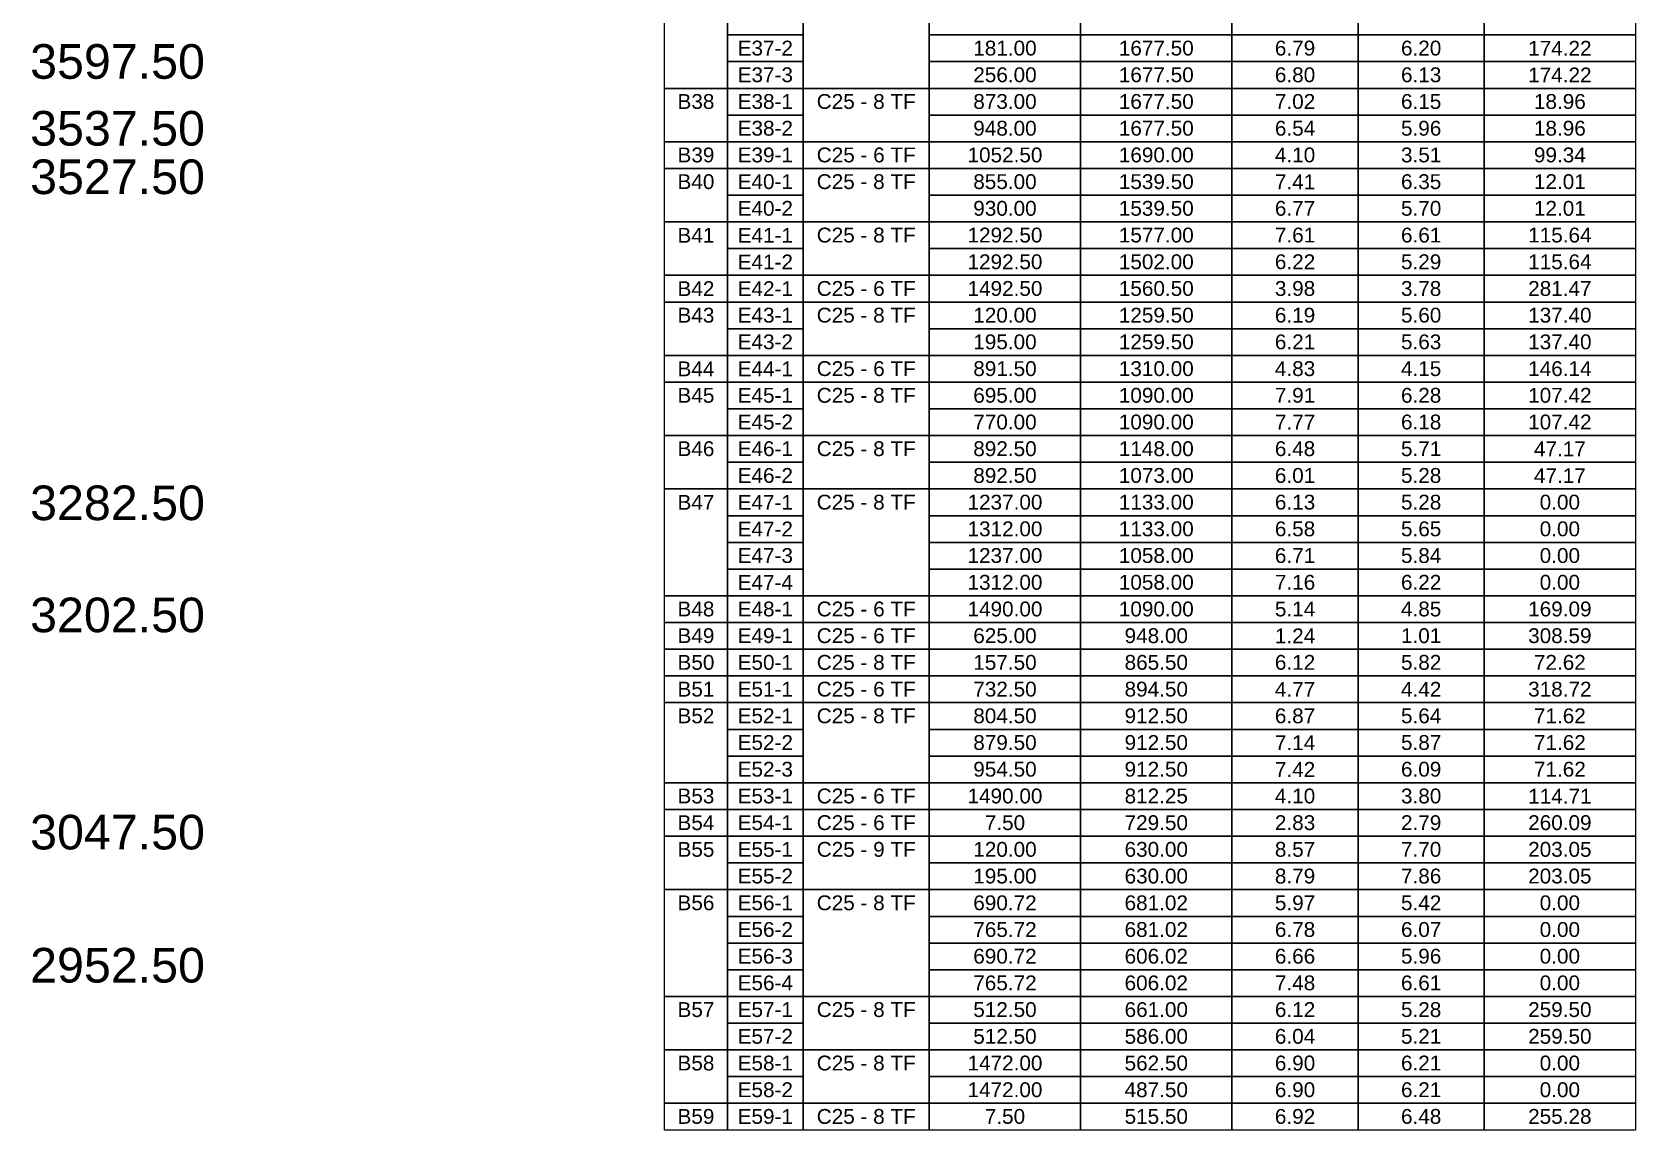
# Model space of a CAD drawing. Header units: millimetres. Extents: x -34 to 951, y -76 to 463.
# Drawn here: x 9.56 to 32.39, y 2.78 to 18.45 of the extents above; entities that cross this region are included whole.
import ezdxf

# ---------------------------------------------------------------- set-up
doc = ezdxf.new("R2010")
doc.units = ezdxf.units.MM
doc.header["$MEASUREMENT"] = 0
doc.linetypes.add('NULL', pattern=[0])
for name, color, linetype, lineweight in [('LC-Tabelas', 1, 'Continuous', 20), ('LC-Textos', 7, 'Continuous', 20), ('LC-Textos das tabelas', 5, 'Continuous', 5)]:
    doc.layers.add(name, color=color, linetype=linetype, lineweight=lineweight)
doc.styles.add('Arial', font='arial.ttf')

msp = doc.modelspace()

# ---------------------------------------------------------------- linework, layer by layer
at = {"layer": 'LC-Tabelas'}
for points in [[(18.5893, 17.6476), (18.5893, 18.7913), (19.4894, 18.7913), (19.4894, 17.6476), (18.5893, 17.6476)], [(19.4894, 18.4101), (19.4894, 18.7913), (20.5696, 18.7913), (20.5696, 18.4101), (19.4894, 18.4101)], [(20.5696, 17.6476), (20.5696, 18.7913), (22.3699, 18.7913), (22.3699, 17.6476), (20.5696, 17.6476)], [(22.3699, 18.4101), (22.3699, 18.7913), (24.5302, 18.7913), (24.5302, 18.4101), (22.3699, 18.4101)], [(24.5302, 18.4101), (24.5302, 18.7913), (26.6906, 18.7913), (26.6906, 18.4101), (24.5302, 18.4101)], [(26.6906, 18.4101), (26.6906, 18.7913), (28.4909, 18.7913), (28.4909, 18.4101), (26.6906, 18.4101)], [(28.4909, 18.4101), (28.4909, 18.7913), (30.2912, 18.7913), (30.2912, 18.4101), (28.4909, 18.4101)], [(30.2912, 18.4101), (30.2912, 18.7913), (32.4516, 18.7913), (32.4516, 18.4101), (30.2912, 18.4101)], [(19.4894, 18.0288), (19.4894, 18.4101), (20.5696, 18.4101), (20.5696, 18.0288), (19.4894, 18.0288)], [(22.3699, 18.0288), (22.3699, 18.4101), (24.5302, 18.4101), (24.5302, 18.0288), (22.3699, 18.0288)], [(24.5302, 18.0288), (24.5302, 18.4101), (26.6906, 18.4101), (26.6906, 18.0288), (24.5302, 18.0288)], [(26.6906, 18.0288), (26.6906, 18.4101), (28.4909, 18.4101), (28.4909, 18.0288), (26.6906, 18.0288)], [(28.4909, 18.0288), (28.4909, 18.4101), (30.2912, 18.4101), (30.2912, 18.0288), (28.4909, 18.0288)], [(30.2912, 18.0288), (30.2912, 18.4101), (32.4516, 18.4101), (32.4516, 18.0288), (30.2912, 18.0288)], [(19.4894, 17.6476), (19.4894, 18.0288), (20.5696, 18.0288), (20.5696, 17.6476), (19.4894, 17.6476)], [(22.3699, 17.6476), (22.3699, 18.0288), (24.5302, 18.0288), (24.5302, 17.6476), (22.3699, 17.6476)], [(24.5302, 17.6476), (24.5302, 18.0288), (26.6906, 18.0288), (26.6906, 17.6476), (24.5302, 17.6476)], [(26.6906, 17.6476), (26.6906, 18.0288), (28.4909, 18.0288), (28.4909, 17.6476), (26.6906, 17.6476)], [(28.4909, 17.6476), (28.4909, 18.0288), (30.2912, 18.0288), (30.2912, 17.6476), (28.4909, 17.6476)], [(30.2912, 17.6476), (30.2912, 18.0288), (32.4516, 18.0288), (32.4516, 17.6476), (30.2912, 17.6476)], [(18.5893, 16.8851), (18.5893, 17.6476), (19.4894, 17.6476), (19.4894, 16.8851), (18.5893, 16.8851)], [(19.4894, 17.2664), (19.4894, 17.6476), (20.5696, 17.6476), (20.5696, 17.2664), (19.4894, 17.2664)], [(20.5696, 16.8851), (20.5696, 17.6476), (22.3699, 17.6476), (22.3699, 16.8851), (20.5696, 16.8851)], [(22.3699, 17.2664), (22.3699, 17.6476), (24.5302, 17.6476), (24.5302, 17.2664), (22.3699, 17.2664)], [(24.5302, 17.2664), (24.5302, 17.6476), (26.6906, 17.6476), (26.6906, 17.2664), (24.5302, 17.2664)], [(26.6906, 17.2664), (26.6906, 17.6476), (28.4909, 17.6476), (28.4909, 17.2664), (26.6906, 17.2664)], [(28.4909, 17.2664), (28.4909, 17.6476), (30.2912, 17.6476), (30.2912, 17.2664), (28.4909, 17.2664)], [(30.2912, 17.2664), (30.2912, 17.6476), (32.4516, 17.6476), (32.4516, 17.2664), (30.2912, 17.2664)], [(19.4894, 16.8851), (19.4894, 17.2664), (20.5696, 17.2664), (20.5696, 16.8851), (19.4894, 16.8851)], [(22.3699, 16.8851), (22.3699, 17.2664), (24.5302, 17.2664), (24.5302, 16.8851), (22.3699, 16.8851)], [(24.5302, 16.8851), (24.5302, 17.2664), (26.6906, 17.2664), (26.6906, 16.8851), (24.5302, 16.8851)], [(26.6906, 16.8851), (26.6906, 17.2664), (28.4909, 17.2664), (28.4909, 16.8851), (26.6906, 16.8851)], [(28.4909, 16.8851), (28.4909, 17.2664), (30.2912, 17.2664), (30.2912, 16.8851), (28.4909, 16.8851)], [(30.2912, 16.8851), (30.2912, 17.2664), (32.4516, 17.2664), (32.4516, 16.8851), (30.2912, 16.8851)], [(18.5893, 16.5039), (18.5893, 16.8851), (19.4894, 16.8851), (19.4894, 16.5039), (18.5893, 16.5039)], [(19.4894, 16.5039), (19.4894, 16.8851), (20.5696, 16.8851), (20.5696, 16.5039), (19.4894, 16.5039)], [(20.5696, 16.5039), (20.5696, 16.8851), (22.3699, 16.8851), (22.3699, 16.5039), (20.5696, 16.5039)], [(22.3699, 16.5039), (22.3699, 16.8851), (24.5302, 16.8851), (24.5302, 16.5039), (22.3699, 16.5039)], [(24.5302, 16.5039), (24.5302, 16.8851), (26.6906, 16.8851), (26.6906, 16.5039), (24.5302, 16.5039)], [(26.6906, 16.5039), (26.6906, 16.8851), (28.4909, 16.8851), (28.4909, 16.5039), (26.6906, 16.5039)], [(28.4909, 16.5039), (28.4909, 16.8851), (30.2912, 16.8851), (30.2912, 16.5039), (28.4909, 16.5039)], [(30.2912, 16.5039), (30.2912, 16.8851), (32.4516, 16.8851), (32.4516, 16.5039), (30.2912, 16.5039)], [(18.5893, 15.7414), (18.5893, 16.5039), (19.4894, 16.5039), (19.4894, 15.7414), (18.5893, 15.7414)], [(19.4894, 16.1226), (19.4894, 16.5039), (20.5696, 16.5039), (20.5696, 16.1226), (19.4894, 16.1226)], [(20.5696, 15.7414), (20.5696, 16.5039), (22.3699, 16.5039), (22.3699, 15.7414), (20.5696, 15.7414)], [(22.3699, 16.1226), (22.3699, 16.5039), (24.5302, 16.5039), (24.5302, 16.1226), (22.3699, 16.1226)], [(24.5302, 16.1226), (24.5302, 16.5039), (26.6906, 16.5039), (26.6906, 16.1226), (24.5302, 16.1226)], [(26.6906, 16.1226), (26.6906, 16.5039), (28.4909, 16.5039), (28.4909, 16.1226), (26.6906, 16.1226)], [(28.4909, 16.1226), (28.4909, 16.5039), (30.2912, 16.5039), (30.2912, 16.1226), (28.4909, 16.1226)], [(30.2912, 16.1226), (30.2912, 16.5039), (32.4516, 16.5039), (32.4516, 16.1226), (30.2912, 16.1226)], [(19.4894, 15.7414), (19.4894, 16.1226), (20.5696, 16.1226), (20.5696, 15.7414), (19.4894, 15.7414)], [(22.3699, 15.7414), (22.3699, 16.1226), (24.5302, 16.1226), (24.5302, 15.7414), (22.3699, 15.7414)], [(24.5302, 15.7414), (24.5302, 16.1226), (26.6906, 16.1226), (26.6906, 15.7414), (24.5302, 15.7414)], [(26.6906, 15.7414), (26.6906, 16.1226), (28.4909, 16.1226), (28.4909, 15.7414), (26.6906, 15.7414)], [(28.4909, 15.7414), (28.4909, 16.1226), (30.2912, 16.1226), (30.2912, 15.7414), (28.4909, 15.7414)], [(30.2912, 15.7414), (30.2912, 16.1226), (32.4516, 16.1226), (32.4516, 15.7414), (30.2912, 15.7414)], [(18.5893, 14.9789), (18.5893, 15.7414), (19.4894, 15.7414), (19.4894, 14.9789), (18.5893, 14.9789)], [(19.4894, 15.3602), (19.4894, 15.7414), (20.5696, 15.7414), (20.5696, 15.3602), (19.4894, 15.3602)], [(20.5696, 14.9789), (20.5696, 15.7414), (22.3699, 15.7414), (22.3699, 14.9789), (20.5696, 14.9789)], [(22.3699, 15.3602), (22.3699, 15.7414), (24.5302, 15.7414), (24.5302, 15.3602), (22.3699, 15.3602)], [(24.5302, 15.3602), (24.5302, 15.7414), (26.6906, 15.7414), (26.6906, 15.3602), (24.5302, 15.3602)], [(26.6906, 15.3602), (26.6906, 15.7414), (28.4909, 15.7414), (28.4909, 15.3602), (26.6906, 15.3602)], [(28.4909, 15.3602), (28.4909, 15.7414), (30.2912, 15.7414), (30.2912, 15.3602), (28.4909, 15.3602)], [(30.2912, 15.3602), (30.2912, 15.7414), (32.4516, 15.7414), (32.4516, 15.3602), (30.2912, 15.3602)], [(19.4894, 14.9789), (19.4894, 15.3602), (20.5696, 15.3602), (20.5696, 14.9789), (19.4894, 14.9789)], [(22.3699, 14.9789), (22.3699, 15.3602), (24.5302, 15.3602), (24.5302, 14.9789), (22.3699, 14.9789)], [(24.5302, 14.9789), (24.5302, 15.3602), (26.6906, 15.3602), (26.6906, 14.9789), (24.5302, 14.9789)], [(26.6906, 14.9789), (26.6906, 15.3602), (28.4909, 15.3602), (28.4909, 14.9789), (26.6906, 14.9789)], [(28.4909, 14.9789), (28.4909, 15.3602), (30.2912, 15.3602), (30.2912, 14.9789), (28.4909, 14.9789)], [(30.2912, 14.9789), (30.2912, 15.3602), (32.4516, 15.3602), (32.4516, 14.9789), (30.2912, 14.9789)], [(18.5893, 14.5977), (18.5893, 14.9789), (19.4894, 14.9789), (19.4894, 14.5977), (18.5893, 14.5977)], [(19.4894, 14.5977), (19.4894, 14.9789), (20.5696, 14.9789), (20.5696, 14.5977), (19.4894, 14.5977)], [(20.5696, 14.5977), (20.5696, 14.9789), (22.3699, 14.9789), (22.3699, 14.5977), (20.5696, 14.5977)], [(22.3699, 14.5977), (22.3699, 14.9789), (24.5302, 14.9789), (24.5302, 14.5977), (22.3699, 14.5977)], [(24.5302, 14.5977), (24.5302, 14.9789), (26.6906, 14.9789), (26.6906, 14.5977), (24.5302, 14.5977)], [(26.6906, 14.5977), (26.6906, 14.9789), (28.4909, 14.9789), (28.4909, 14.5977), (26.6906, 14.5977)], [(28.4909, 14.5977), (28.4909, 14.9789), (30.2912, 14.9789), (30.2912, 14.5977), (28.4909, 14.5977)], [(30.2912, 14.5977), (30.2912, 14.9789), (32.4516, 14.9789), (32.4516, 14.5977), (30.2912, 14.5977)], [(18.5893, 13.8352), (18.5893, 14.5977), (19.4894, 14.5977), (19.4894, 13.8352), (18.5893, 13.8352)], [(19.4894, 14.2164), (19.4894, 14.5977), (20.5696, 14.5977), (20.5696, 14.2164), (19.4894, 14.2164)], [(20.5696, 13.8352), (20.5696, 14.5977), (22.3699, 14.5977), (22.3699, 13.8352), (20.5696, 13.8352)], [(22.3699, 14.2164), (22.3699, 14.5977), (24.5302, 14.5977), (24.5302, 14.2164), (22.3699, 14.2164)], [(24.5302, 14.2164), (24.5302, 14.5977), (26.6906, 14.5977), (26.6906, 14.2164), (24.5302, 14.2164)], [(26.6906, 14.2164), (26.6906, 14.5977), (28.4909, 14.5977), (28.4909, 14.2164), (26.6906, 14.2164)], [(28.4909, 14.2164), (28.4909, 14.5977), (30.2912, 14.5977), (30.2912, 14.2164), (28.4909, 14.2164)], [(30.2912, 14.2164), (30.2912, 14.5977), (32.4516, 14.5977), (32.4516, 14.2164), (30.2912, 14.2164)], [(19.4894, 13.8352), (19.4894, 14.2164), (20.5696, 14.2164), (20.5696, 13.8352), (19.4894, 13.8352)], [(22.3699, 13.8352), (22.3699, 14.2164), (24.5302, 14.2164), (24.5302, 13.8352), (22.3699, 13.8352)], [(24.5302, 13.8352), (24.5302, 14.2164), (26.6906, 14.2164), (26.6906, 13.8352), (24.5302, 13.8352)], [(26.6906, 13.8352), (26.6906, 14.2164), (28.4909, 14.2164), (28.4909, 13.8352), (26.6906, 13.8352)], [(28.4909, 13.8352), (28.4909, 14.2164), (30.2912, 14.2164), (30.2912, 13.8352), (28.4909, 13.8352)], [(30.2912, 13.8352), (30.2912, 14.2164), (32.4516, 14.2164), (32.4516, 13.8352), (30.2912, 13.8352)], [(18.5893, 13.454), (18.5893, 13.8352), (19.4894, 13.8352), (19.4894, 13.454), (18.5893, 13.454)], [(19.4894, 13.454), (19.4894, 13.8352), (20.5696, 13.8352), (20.5696, 13.454), (19.4894, 13.454)], [(20.5696, 13.454), (20.5696, 13.8352), (22.3699, 13.8352), (22.3699, 13.454), (20.5696, 13.454)], [(22.3699, 13.454), (22.3699, 13.8352), (24.5302, 13.8352), (24.5302, 13.454), (22.3699, 13.454)], [(24.5302, 13.454), (24.5302, 13.8352), (26.6906, 13.8352), (26.6906, 13.454), (24.5302, 13.454)], [(26.6906, 13.454), (26.6906, 13.8352), (28.4909, 13.8352), (28.4909, 13.454), (26.6906, 13.454)], [(28.4909, 13.454), (28.4909, 13.8352), (30.2912, 13.8352), (30.2912, 13.454), (28.4909, 13.454)], [(30.2912, 13.454), (30.2912, 13.8352), (32.4516, 13.8352), (32.4516, 13.454), (30.2912, 13.454)], [(18.5893, 12.6915), (18.5893, 13.454), (19.4894, 13.454), (19.4894, 12.6915), (18.5893, 12.6915)], [(19.4894, 13.0727), (19.4894, 13.454), (20.5696, 13.454), (20.5696, 13.0727), (19.4894, 13.0727)], [(20.5696, 12.6915), (20.5696, 13.454), (22.3699, 13.454), (22.3699, 12.6915), (20.5696, 12.6915)], [(22.3699, 13.0727), (22.3699, 13.454), (24.5302, 13.454), (24.5302, 13.0727), (22.3699, 13.0727)], [(24.5302, 13.0727), (24.5302, 13.454), (26.6906, 13.454), (26.6906, 13.0727), (24.5302, 13.0727)], [(26.6906, 13.0727), (26.6906, 13.454), (28.4909, 13.454), (28.4909, 13.0727), (26.6906, 13.0727)], [(28.4909, 13.0727), (28.4909, 13.454), (30.2912, 13.454), (30.2912, 13.0727), (28.4909, 13.0727)], [(30.2912, 13.0727), (30.2912, 13.454), (32.4516, 13.454), (32.4516, 13.0727), (30.2912, 13.0727)], [(19.4894, 12.6915), (19.4894, 13.0727), (20.5696, 13.0727), (20.5696, 12.6915), (19.4894, 12.6915)], [(22.3699, 12.6915), (22.3699, 13.0727), (24.5302, 13.0727), (24.5302, 12.6915), (22.3699, 12.6915)], [(24.5302, 12.6915), (24.5302, 13.0727), (26.6906, 13.0727), (26.6906, 12.6915), (24.5302, 12.6915)], [(26.6906, 12.6915), (26.6906, 13.0727), (28.4909, 13.0727), (28.4909, 12.6915), (26.6906, 12.6915)], [(28.4909, 12.6915), (28.4909, 13.0727), (30.2912, 13.0727), (30.2912, 12.6915), (28.4909, 12.6915)], [(30.2912, 12.6915), (30.2912, 13.0727), (32.4516, 13.0727), (32.4516, 12.6915), (30.2912, 12.6915)], [(18.5893, 11.929), (18.5893, 12.6915), (19.4894, 12.6915), (19.4894, 11.929), (18.5893, 11.929)], [(19.4894, 12.3102), (19.4894, 12.6915), (20.5696, 12.6915), (20.5696, 12.3102), (19.4894, 12.3102)], [(20.5696, 11.929), (20.5696, 12.6915), (22.3699, 12.6915), (22.3699, 11.929), (20.5696, 11.929)], [(22.3699, 12.3102), (22.3699, 12.6915), (24.5302, 12.6915), (24.5302, 12.3102), (22.3699, 12.3102)], [(24.5302, 12.3102), (24.5302, 12.6915), (26.6906, 12.6915), (26.6906, 12.3102), (24.5302, 12.3102)], [(26.6906, 12.3102), (26.6906, 12.6915), (28.4909, 12.6915), (28.4909, 12.3102), (26.6906, 12.3102)], [(28.4909, 12.3102), (28.4909, 12.6915), (30.2912, 12.6915), (30.2912, 12.3102), (28.4909, 12.3102)], [(30.2912, 12.3102), (30.2912, 12.6915), (32.4516, 12.6915), (32.4516, 12.3102), (30.2912, 12.3102)], [(19.4894, 11.929), (19.4894, 12.3102), (20.5696, 12.3102), (20.5696, 11.929), (19.4894, 11.929)], [(22.3699, 11.929), (22.3699, 12.3102), (24.5302, 12.3102), (24.5302, 11.929), (22.3699, 11.929)], [(24.5302, 11.929), (24.5302, 12.3102), (26.6906, 12.3102), (26.6906, 11.929), (24.5302, 11.929)], [(26.6906, 11.929), (26.6906, 12.3102), (28.4909, 12.3102), (28.4909, 11.929), (26.6906, 11.929)], [(28.4909, 11.929), (28.4909, 12.3102), (30.2912, 12.3102), (30.2912, 11.929), (28.4909, 11.929)], [(30.2912, 11.929), (30.2912, 12.3102), (32.4516, 12.3102), (32.4516, 11.929), (30.2912, 11.929)], [(18.5893, 10.404), (18.5893, 11.929), (19.4894, 11.929), (19.4894, 10.404), (18.5893, 10.404)], [(19.4894, 11.5478), (19.4894, 11.929), (20.5696, 11.929), (20.5696, 11.5478), (19.4894, 11.5478)], [(20.5696, 10.404), (20.5696, 11.929), (22.3699, 11.929), (22.3699, 10.404), (20.5696, 10.404)], [(22.3699, 11.5478), (22.3699, 11.929), (24.5302, 11.929), (24.5302, 11.5478), (22.3699, 11.5478)], [(24.5302, 11.5478), (24.5302, 11.929), (26.6906, 11.929), (26.6906, 11.5478), (24.5302, 11.5478)], [(26.6906, 11.5478), (26.6906, 11.929), (28.4909, 11.929), (28.4909, 11.5478), (26.6906, 11.5478)], [(28.4909, 11.5478), (28.4909, 11.929), (30.2912, 11.929), (30.2912, 11.5478), (28.4909, 11.5478)], [(30.2912, 11.5478), (30.2912, 11.929), (32.4516, 11.929), (32.4516, 11.5478), (30.2912, 11.5478)], [(19.4894, 11.1665), (19.4894, 11.5478), (20.5696, 11.5478), (20.5696, 11.1665), (19.4894, 11.1665)], [(22.3699, 11.1665), (22.3699, 11.5478), (24.5302, 11.5478), (24.5302, 11.1665), (22.3699, 11.1665)], [(24.5302, 11.1665), (24.5302, 11.5478), (26.6906, 11.5478), (26.6906, 11.1665), (24.5302, 11.1665)], [(26.6906, 11.1665), (26.6906, 11.5478), (28.4909, 11.5478), (28.4909, 11.1665), (26.6906, 11.1665)], [(28.4909, 11.1665), (28.4909, 11.5478), (30.2912, 11.5478), (30.2912, 11.1665), (28.4909, 11.1665)], [(30.2912, 11.1665), (30.2912, 11.5478), (32.4516, 11.5478), (32.4516, 11.1665), (30.2912, 11.1665)], [(19.4894, 10.7853), (19.4894, 11.1665), (20.5696, 11.1665), (20.5696, 10.7853), (19.4894, 10.7853)], [(22.3699, 10.7853), (22.3699, 11.1665), (24.5302, 11.1665), (24.5302, 10.7853), (22.3699, 10.7853)], [(24.5302, 10.7853), (24.5302, 11.1665), (26.6906, 11.1665), (26.6906, 10.7853), (24.5302, 10.7853)], [(26.6906, 10.7853), (26.6906, 11.1665), (28.4909, 11.1665), (28.4909, 10.7853), (26.6906, 10.7853)], [(28.4909, 10.7853), (28.4909, 11.1665), (30.2912, 11.1665), (30.2912, 10.7853), (28.4909, 10.7853)], [(30.2912, 10.7853), (30.2912, 11.1665), (32.4516, 11.1665), (32.4516, 10.7853), (30.2912, 10.7853)], [(19.4894, 10.404), (19.4894, 10.7853), (20.5696, 10.7853), (20.5696, 10.404), (19.4894, 10.404)], [(22.3699, 10.404), (22.3699, 10.7853), (24.5302, 10.7853), (24.5302, 10.404), (22.3699, 10.404)], [(24.5302, 10.404), (24.5302, 10.7853), (26.6906, 10.7853), (26.6906, 10.404), (24.5302, 10.404)], [(26.6906, 10.404), (26.6906, 10.7853), (28.4909, 10.7853), (28.4909, 10.404), (26.6906, 10.404)], [(28.4909, 10.404), (28.4909, 10.7853), (30.2912, 10.7853), (30.2912, 10.404), (28.4909, 10.404)], [(30.2912, 10.404), (30.2912, 10.7853), (32.4516, 10.7853), (32.4516, 10.404), (30.2912, 10.404)], [(18.5893, 10.0228), (18.5893, 10.404), (19.4894, 10.404), (19.4894, 10.0228), (18.5893, 10.0228)], [(19.4894, 10.0228), (19.4894, 10.404), (20.5696, 10.404), (20.5696, 10.0228), (19.4894, 10.0228)], [(20.5696, 10.0228), (20.5696, 10.404), (22.3699, 10.404), (22.3699, 10.0228), (20.5696, 10.0228)], [(22.3699, 10.0228), (22.3699, 10.404), (24.5302, 10.404), (24.5302, 10.0228), (22.3699, 10.0228)], [(24.5302, 10.0228), (24.5302, 10.404), (26.6906, 10.404), (26.6906, 10.0228), (24.5302, 10.0228)], [(26.6906, 10.0228), (26.6906, 10.404), (28.4909, 10.404), (28.4909, 10.0228), (26.6906, 10.0228)], [(28.4909, 10.0228), (28.4909, 10.404), (30.2912, 10.404), (30.2912, 10.0228), (28.4909, 10.0228)], [(30.2912, 10.0228), (30.2912, 10.404), (32.4516, 10.404), (32.4516, 10.0228), (30.2912, 10.0228)], [(18.5893, 9.6416), (18.5893, 10.0228), (19.4894, 10.0228), (19.4894, 9.6416), (18.5893, 9.6416)], [(19.4894, 9.6416), (19.4894, 10.0228), (20.5696, 10.0228), (20.5696, 9.6416), (19.4894, 9.6416)], [(20.5696, 9.6416), (20.5696, 10.0228), (22.3699, 10.0228), (22.3699, 9.6416), (20.5696, 9.6416)], [(22.3699, 9.6416), (22.3699, 10.0228), (24.5302, 10.0228), (24.5302, 9.6416), (22.3699, 9.6416)], [(24.5302, 9.6416), (24.5302, 10.0228), (26.6906, 10.0228), (26.6906, 9.6416), (24.5302, 9.6416)], [(26.6906, 9.6416), (26.6906, 10.0228), (28.4909, 10.0228), (28.4909, 9.6416), (26.6906, 9.6416)], [(28.4909, 9.6416), (28.4909, 10.0228), (30.2912, 10.0228), (30.2912, 9.6416), (28.4909, 9.6416)], [(30.2912, 9.6416), (30.2912, 10.0228), (32.4516, 10.0228), (32.4516, 9.6416), (30.2912, 9.6416)], [(18.5893, 9.2603), (18.5893, 9.6416), (19.4894, 9.6416), (19.4894, 9.2603), (18.5893, 9.2603)], [(19.4894, 9.2603), (19.4894, 9.6416), (20.5696, 9.6416), (20.5696, 9.2603), (19.4894, 9.2603)], [(20.5696, 9.2603), (20.5696, 9.6416), (22.3699, 9.6416), (22.3699, 9.2603), (20.5696, 9.2603)], [(22.3699, 9.2603), (22.3699, 9.6416), (24.5302, 9.6416), (24.5302, 9.2603), (22.3699, 9.2603)], [(24.5302, 9.2603), (24.5302, 9.6416), (26.6906, 9.6416), (26.6906, 9.2603), (24.5302, 9.2603)], [(26.6906, 9.2603), (26.6906, 9.6416), (28.4909, 9.6416), (28.4909, 9.2603), (26.6906, 9.2603)], [(28.4909, 9.2603), (28.4909, 9.6416), (30.2912, 9.6416), (30.2912, 9.2603), (28.4909, 9.2603)], [(30.2912, 9.2603), (30.2912, 9.6416), (32.4516, 9.6416), (32.4516, 9.2603), (30.2912, 9.2603)], [(18.5893, 8.8791), (18.5893, 9.2603), (19.4894, 9.2603), (19.4894, 8.8791), (18.5893, 8.8791)], [(19.4894, 8.8791), (19.4894, 9.2603), (20.5696, 9.2603), (20.5696, 8.8791), (19.4894, 8.8791)], [(20.5696, 8.8791), (20.5696, 9.2603), (22.3699, 9.2603), (22.3699, 8.8791), (20.5696, 8.8791)], [(22.3699, 8.8791), (22.3699, 9.2603), (24.5302, 9.2603), (24.5302, 8.8791), (22.3699, 8.8791)], [(24.5302, 8.8791), (24.5302, 9.2603), (26.6906, 9.2603), (26.6906, 8.8791), (24.5302, 8.8791)], [(26.6906, 8.8791), (26.6906, 9.2603), (28.4909, 9.2603), (28.4909, 8.8791), (26.6906, 8.8791)], [(28.4909, 8.8791), (28.4909, 9.2603), (30.2912, 9.2603), (30.2912, 8.8791), (28.4909, 8.8791)], [(30.2912, 8.8791), (30.2912, 9.2603), (32.4516, 9.2603), (32.4516, 8.8791), (30.2912, 8.8791)], [(18.5893, 7.7354), (18.5893, 8.8791), (19.4894, 8.8791), (19.4894, 7.7354), (18.5893, 7.7354)], [(19.4894, 8.4978), (19.4894, 8.8791), (20.5696, 8.8791), (20.5696, 8.4978), (19.4894, 8.4978)], [(20.5696, 7.7354), (20.5696, 8.8791), (22.3699, 8.8791), (22.3699, 7.7354), (20.5696, 7.7354)], [(22.3699, 8.4978), (22.3699, 8.8791), (24.5302, 8.8791), (24.5302, 8.4978), (22.3699, 8.4978)], [(24.5302, 8.4978), (24.5302, 8.8791), (26.6906, 8.8791), (26.6906, 8.4978), (24.5302, 8.4978)], [(26.6906, 8.4978), (26.6906, 8.8791), (28.4909, 8.8791), (28.4909, 8.4978), (26.6906, 8.4978)], [(28.4909, 8.4978), (28.4909, 8.8791), (30.2912, 8.8791), (30.2912, 8.4978), (28.4909, 8.4978)], [(30.2912, 8.4978), (30.2912, 8.8791), (32.4516, 8.8791), (32.4516, 8.4978), (30.2912, 8.4978)], [(19.4894, 8.1166), (19.4894, 8.4978), (20.5696, 8.4978), (20.5696, 8.1166), (19.4894, 8.1166)], [(22.3699, 8.1166), (22.3699, 8.4978), (24.5302, 8.4978), (24.5302, 8.1166), (22.3699, 8.1166)], [(24.5302, 8.1166), (24.5302, 8.4978), (26.6906, 8.4978), (26.6906, 8.1166), (24.5302, 8.1166)], [(26.6906, 8.1166), (26.6906, 8.4978), (28.4909, 8.4978), (28.4909, 8.1166), (26.6906, 8.1166)], [(28.4909, 8.1166), (28.4909, 8.4978), (30.2912, 8.4978), (30.2912, 8.1166), (28.4909, 8.1166)], [(30.2912, 8.1166), (30.2912, 8.4978), (32.4516, 8.4978), (32.4516, 8.1166), (30.2912, 8.1166)], [(19.4894, 7.7354), (19.4894, 8.1166), (20.5696, 8.1166), (20.5696, 7.7354), (19.4894, 7.7354)], [(22.3699, 7.7354), (22.3699, 8.1166), (24.5302, 8.1166), (24.5302, 7.7354), (22.3699, 7.7354)], [(24.5302, 7.7354), (24.5302, 8.1166), (26.6906, 8.1166), (26.6906, 7.7354), (24.5302, 7.7354)], [(26.6906, 7.7354), (26.6906, 8.1166), (28.4909, 8.1166), (28.4909, 7.7354), (26.6906, 7.7354)], [(28.4909, 7.7354), (28.4909, 8.1166), (30.2912, 8.1166), (30.2912, 7.7354), (28.4909, 7.7354)], [(30.2912, 7.7354), (30.2912, 8.1166), (32.4516, 8.1166), (32.4516, 7.7354), (30.2912, 7.7354)], [(18.5893, 7.3541), (18.5893, 7.7354), (19.4894, 7.7354), (19.4894, 7.3541), (18.5893, 7.3541)], [(19.4894, 7.3541), (19.4894, 7.7354), (20.5696, 7.7354), (20.5696, 7.3541), (19.4894, 7.3541)], [(20.5696, 7.3541), (20.5696, 7.7354), (22.3699, 7.7354), (22.3699, 7.3541), (20.5696, 7.3541)], [(22.3699, 7.3541), (22.3699, 7.7354), (24.5302, 7.7354), (24.5302, 7.3541), (22.3699, 7.3541)], [(24.5302, 7.3541), (24.5302, 7.7354), (26.6906, 7.7354), (26.6906, 7.3541), (24.5302, 7.3541)], [(26.6906, 7.3541), (26.6906, 7.7354), (28.4909, 7.7354), (28.4909, 7.3541), (26.6906, 7.3541)], [(28.4909, 7.3541), (28.4909, 7.7354), (30.2912, 7.7354), (30.2912, 7.3541), (28.4909, 7.3541)], [(30.2912, 7.3541), (30.2912, 7.7354), (32.4516, 7.7354), (32.4516, 7.3541), (30.2912, 7.3541)], [(18.5893, 6.9729), (18.5893, 7.3541), (19.4894, 7.3541), (19.4894, 6.9729), (18.5893, 6.9729)], [(19.4894, 6.9729), (19.4894, 7.3541), (20.5696, 7.3541), (20.5696, 6.9729), (19.4894, 6.9729)], [(20.5696, 6.9729), (20.5696, 7.3541), (22.3699, 7.3541), (22.3699, 6.9729), (20.5696, 6.9729)], [(22.3699, 6.9729), (22.3699, 7.3541), (24.5302, 7.3541), (24.5302, 6.9729), (22.3699, 6.9729)], [(24.5302, 6.9729), (24.5302, 7.3541), (26.6906, 7.3541), (26.6906, 6.9729), (24.5302, 6.9729)], [(26.6906, 6.9729), (26.6906, 7.3541), (28.4909, 7.3541), (28.4909, 6.9729), (26.6906, 6.9729)], [(28.4909, 6.9729), (28.4909, 7.3541), (30.2912, 7.3541), (30.2912, 6.9729), (28.4909, 6.9729)], [(30.2912, 6.9729), (30.2912, 7.3541), (32.4516, 7.3541), (32.4516, 6.9729), (30.2912, 6.9729)], [(18.5893, 6.2104), (18.5893, 6.9729), (19.4894, 6.9729), (19.4894, 6.2104), (18.5893, 6.2104)], [(19.4894, 6.5916), (19.4894, 6.9729), (20.5696, 6.9729), (20.5696, 6.5916), (19.4894, 6.5916)], [(20.5696, 6.2104), (20.5696, 6.9729), (22.3699, 6.9729), (22.3699, 6.2104), (20.5696, 6.2104)], [(22.3699, 6.5916), (22.3699, 6.9729), (24.5302, 6.9729), (24.5302, 6.5916), (22.3699, 6.5916)], [(24.5302, 6.5916), (24.5302, 6.9729), (26.6906, 6.9729), (26.6906, 6.5916), (24.5302, 6.5916)], [(26.6906, 6.5916), (26.6906, 6.9729), (28.4909, 6.9729), (28.4909, 6.5916), (26.6906, 6.5916)], [(28.4909, 6.5916), (28.4909, 6.9729), (30.2912, 6.9729), (30.2912, 6.5916), (28.4909, 6.5916)], [(30.2912, 6.5916), (30.2912, 6.9729), (32.4516, 6.9729), (32.4516, 6.5916), (30.2912, 6.5916)], [(19.4894, 6.2104), (19.4894, 6.5916), (20.5696, 6.5916), (20.5696, 6.2104), (19.4894, 6.2104)], [(22.3699, 6.2104), (22.3699, 6.5916), (24.5302, 6.5916), (24.5302, 6.2104), (22.3699, 6.2104)], [(24.5302, 6.2104), (24.5302, 6.5916), (26.6906, 6.5916), (26.6906, 6.2104), (24.5302, 6.2104)], [(26.6906, 6.2104), (26.6906, 6.5916), (28.4909, 6.5916), (28.4909, 6.2104), (26.6906, 6.2104)], [(28.4909, 6.2104), (28.4909, 6.5916), (30.2912, 6.5916), (30.2912, 6.2104), (28.4909, 6.2104)], [(30.2912, 6.2104), (30.2912, 6.5916), (32.4516, 6.5916), (32.4516, 6.2104), (30.2912, 6.2104)], [(18.5893, 4.6854), (18.5893, 6.2104), (19.4894, 6.2104), (19.4894, 4.6854), (18.5893, 4.6854)], [(19.4894, 5.8292), (19.4894, 6.2104), (20.5696, 6.2104), (20.5696, 5.8292), (19.4894, 5.8292)], [(20.5696, 4.6854), (20.5696, 6.2104), (22.3699, 6.2104), (22.3699, 4.6854), (20.5696, 4.6854)], [(22.3699, 5.8292), (22.3699, 6.2104), (24.5302, 6.2104), (24.5302, 5.8292), (22.3699, 5.8292)], [(24.5302, 5.8292), (24.5302, 6.2104), (26.6906, 6.2104), (26.6906, 5.8292), (24.5302, 5.8292)], [(26.6906, 5.8292), (26.6906, 6.2104), (28.4909, 6.2104), (28.4909, 5.8292), (26.6906, 5.8292)], [(28.4909, 5.8292), (28.4909, 6.2104), (30.2912, 6.2104), (30.2912, 5.8292), (28.4909, 5.8292)], [(30.2912, 5.8292), (30.2912, 6.2104), (32.4516, 6.2104), (32.4516, 5.8292), (30.2912, 5.8292)], [(19.4894, 5.4479), (19.4894, 5.8292), (20.5696, 5.8292), (20.5696, 5.4479), (19.4894, 5.4479)], [(22.3699, 5.4479), (22.3699, 5.8292), (24.5302, 5.8292), (24.5302, 5.4479), (22.3699, 5.4479)], [(24.5302, 5.4479), (24.5302, 5.8292), (26.6906, 5.8292), (26.6906, 5.4479), (24.5302, 5.4479)], [(26.6906, 5.4479), (26.6906, 5.8292), (28.4909, 5.8292), (28.4909, 5.4479), (26.6906, 5.4479)], [(28.4909, 5.4479), (28.4909, 5.8292), (30.2912, 5.8292), (30.2912, 5.4479), (28.4909, 5.4479)], [(30.2912, 5.4479), (30.2912, 5.8292), (32.4516, 5.8292), (32.4516, 5.4479), (30.2912, 5.4479)], [(19.4894, 5.0667), (19.4894, 5.4479), (20.5696, 5.4479), (20.5696, 5.0667), (19.4894, 5.0667)], [(22.3699, 5.0667), (22.3699, 5.4479), (24.5302, 5.4479), (24.5302, 5.0667), (22.3699, 5.0667)], [(24.5302, 5.0667), (24.5302, 5.4479), (26.6906, 5.4479), (26.6906, 5.0667), (24.5302, 5.0667)], [(26.6906, 5.0667), (26.6906, 5.4479), (28.4909, 5.4479), (28.4909, 5.0667), (26.6906, 5.0667)], [(28.4909, 5.0667), (28.4909, 5.4479), (30.2912, 5.4479), (30.2912, 5.0667), (28.4909, 5.0667)], [(30.2912, 5.0667), (30.2912, 5.4479), (32.4516, 5.4479), (32.4516, 5.0667), (30.2912, 5.0667)], [(19.4894, 4.6854), (19.4894, 5.0667), (20.5696, 5.0667), (20.5696, 4.6854), (19.4894, 4.6854)], [(22.3699, 4.6854), (22.3699, 5.0667), (24.5302, 5.0667), (24.5302, 4.6854), (22.3699, 4.6854)], [(24.5302, 4.6854), (24.5302, 5.0667), (26.6906, 5.0667), (26.6906, 4.6854), (24.5302, 4.6854)], [(26.6906, 4.6854), (26.6906, 5.0667), (28.4909, 5.0667), (28.4909, 4.6854), (26.6906, 4.6854)], [(28.4909, 4.6854), (28.4909, 5.0667), (30.2912, 5.0667), (30.2912, 4.6854), (28.4909, 4.6854)], [(30.2912, 4.6854), (30.2912, 5.0667), (32.4516, 5.0667), (32.4516, 4.6854), (30.2912, 4.6854)], [(18.5893, 3.923), (18.5893, 4.6854), (19.4894, 4.6854), (19.4894, 3.923), (18.5893, 3.923)], [(19.4894, 4.3042), (19.4894, 4.6854), (20.5696, 4.6854), (20.5696, 4.3042), (19.4894, 4.3042)], [(20.5696, 3.923), (20.5696, 4.6854), (22.3699, 4.6854), (22.3699, 3.923), (20.5696, 3.923)], [(22.3699, 4.3042), (22.3699, 4.6854), (24.5302, 4.6854), (24.5302, 4.3042), (22.3699, 4.3042)], [(24.5302, 4.3042), (24.5302, 4.6854), (26.6906, 4.6854), (26.6906, 4.3042), (24.5302, 4.3042)], [(26.6906, 4.3042), (26.6906, 4.6854), (28.4909, 4.6854), (28.4909, 4.3042), (26.6906, 4.3042)], [(28.4909, 4.3042), (28.4909, 4.6854), (30.2912, 4.6854), (30.2912, 4.3042), (28.4909, 4.3042)], [(30.2912, 4.3042), (30.2912, 4.6854), (32.4516, 4.6854), (32.4516, 4.3042), (30.2912, 4.3042)], [(19.4894, 3.923), (19.4894, 4.3042), (20.5696, 4.3042), (20.5696, 3.923), (19.4894, 3.923)], [(22.3699, 3.923), (22.3699, 4.3042), (24.5302, 4.3042), (24.5302, 3.923), (22.3699, 3.923)], [(24.5302, 3.923), (24.5302, 4.3042), (26.6906, 4.3042), (26.6906, 3.923), (24.5302, 3.923)], [(26.6906, 3.923), (26.6906, 4.3042), (28.4909, 4.3042), (28.4909, 3.923), (26.6906, 3.923)], [(28.4909, 3.923), (28.4909, 4.3042), (30.2912, 4.3042), (30.2912, 3.923), (28.4909, 3.923)], [(30.2912, 3.923), (30.2912, 4.3042), (32.4516, 4.3042), (32.4516, 3.923), (30.2912, 3.923)], [(18.5893, 3.1605), (18.5893, 3.923), (19.4894, 3.923), (19.4894, 3.1605), (18.5893, 3.1605)], [(19.4894, 3.5417), (19.4894, 3.923), (20.5696, 3.923), (20.5696, 3.5417), (19.4894, 3.5417)], [(20.5696, 3.1605), (20.5696, 3.923), (22.3699, 3.923), (22.3699, 3.1605), (20.5696, 3.1605)], [(22.3699, 3.5417), (22.3699, 3.923), (24.5302, 3.923), (24.5302, 3.5417), (22.3699, 3.5417)], [(24.5302, 3.5417), (24.5302, 3.923), (26.6906, 3.923), (26.6906, 3.5417), (24.5302, 3.5417)], [(26.6906, 3.5417), (26.6906, 3.923), (28.4909, 3.923), (28.4909, 3.5417), (26.6906, 3.5417)], [(28.4909, 3.5417), (28.4909, 3.923), (30.2912, 3.923), (30.2912, 3.5417), (28.4909, 3.5417)], [(30.2912, 3.5417), (30.2912, 3.923), (32.4516, 3.923), (32.4516, 3.5417), (30.2912, 3.5417)], [(19.4894, 3.1605), (19.4894, 3.5417), (20.5696, 3.5417), (20.5696, 3.1605), (19.4894, 3.1605)], [(22.3699, 3.1605), (22.3699, 3.5417), (24.5302, 3.5417), (24.5302, 3.1605), (22.3699, 3.1605)], [(24.5302, 3.1605), (24.5302, 3.5417), (26.6906, 3.5417), (26.6906, 3.1605), (24.5302, 3.1605)], [(26.6906, 3.1605), (26.6906, 3.5417), (28.4909, 3.5417), (28.4909, 3.1605), (26.6906, 3.1605)], [(28.4909, 3.1605), (28.4909, 3.5417), (30.2912, 3.5417), (30.2912, 3.1605), (28.4909, 3.1605)], [(30.2912, 3.1605), (30.2912, 3.5417), (32.4516, 3.5417), (32.4516, 3.1605), (30.2912, 3.1605)], [(18.5893, 2.7792), (18.5893, 3.1605), (19.4894, 3.1605), (19.4894, 2.7792), (18.5893, 2.7792)], [(19.4894, 2.7792), (19.4894, 3.1605), (20.5696, 3.1605), (20.5696, 2.7792), (19.4894, 2.7792)], [(20.5696, 2.7792), (20.5696, 3.1605), (22.3699, 3.1605), (22.3699, 2.7792), (20.5696, 2.7792)], [(22.3699, 2.7792), (22.3699, 3.1605), (24.5302, 3.1605), (24.5302, 2.7792), (22.3699, 2.7792)], [(24.5302, 2.7792), (24.5302, 3.1605), (26.6906, 3.1605), (26.6906, 2.7792), (24.5302, 2.7792)], [(26.6906, 2.7792), (26.6906, 3.1605), (28.4909, 3.1605), (28.4909, 2.7792), (26.6906, 2.7792)], [(28.4909, 2.7792), (28.4909, 3.1605), (30.2912, 3.1605), (30.2912, 2.7792), (28.4909, 2.7792)], [(30.2912, 2.7792), (30.2912, 3.1605), (32.4516, 3.1605), (32.4516, 2.7792), (30.2912, 2.7792)]]:
    msp.add_lwpolyline(points, close=True, dxfattribs=at)

# ---------------------------------------------------------------- texts
at = {"layer": 'LC-Textos', "linetype": 'NULL', "ltscale": 0.2, "char_height": 0.4942, "width": 4.989461, "attachment_point": 7, "line_spacing_factor": 0.798, "style": 'Arial'}
for s, insert in [('3597.50', (9.5346, 17.7773)), ('3537.50', (9.5346, 16.8233)), ('3527.50', (9.5346, 16.1313)), ('3282.50', (9.5346, 11.4773)), ('3202.50', (9.5346, 9.8773)), ('3047.50', (9.5346, 6.7773)), ('2952.50', (9.5346, 4.8773))]:
    msp.add_mtext(s, dxfattribs=dict(at, insert=insert))
at = {"layer": 'LC-Textos das tabelas', "linetype": 'NULL', "ltscale": 0.2, "char_height": 0.2118, "attachment_point": 8, "line_spacing_factor": 0.798, "style": 'Arial'}
for s, insert, width in [('E37-2', (20.0291, 18.1134), 1.578814), ('181.00', (23.4501, 18.1134), 1.80934), ('1677.50', (25.6101, 18.1134), 2.138341), ('6.79', (27.5911, 18.1134), 1.15134), ('6.20', (29.3911, 18.1134), 1.15134), ('174.22', (31.3711, 18.1134), 1.80934), ('E37-3', (20.0291, 17.7324), 1.578814), ('256.00', (23.4501, 17.7324), 1.80934), ('1677.50', (25.6101, 17.7324), 2.138341), ('6.80', (27.5911, 17.7324), 1.15134), ('6.13', (29.3911, 17.7324), 1.15134), ('174.22', (31.3711, 17.7324), 1.80934), ('B38', (19.0391, 17.3514), 1.052866), ('E38-1', (20.0291, 17.3514), 1.578814), ('C25 - 8 TF', (21.4701, 17.3514), 2.827659), ('873.00', (23.4501, 17.3514), 1.80934), ('1677.50', (25.6101, 17.3514), 2.138341), ('7.02', (27.5911, 17.3514), 1.15134), ('6.15', (29.3911, 17.3514), 1.15134), ('18.96', (31.3711, 17.3514), 1.48034), ('E38-2', (20.0291, 16.9694), 1.578814), ('948.00', (23.4501, 16.9694), 1.80934), ('1677.50', (25.6101, 16.9694), 2.138341), ('6.54', (27.5911, 16.9694), 1.15134), ('5.96', (29.3911, 16.9694), 1.15134), ('18.96', (31.3711, 16.9694), 1.48034), ('B39', (19.0391, 16.5884), 1.052866), ('E39-1', (20.0291, 16.5884), 1.578814), ('C25 - 6 TF', (21.4701, 16.5884), 2.827659), ('1052.50', (23.4501, 16.5884), 2.138341), ('1690.00', (25.6101, 16.5884), 2.138341), ('4.10', (27.5911, 16.5884), 1.15134), ('3.51', (29.3911, 16.5884), 1.15134), ('99.34', (31.3711, 16.5884), 1.48034), ('B40', (19.0391, 16.2074), 1.052866), ('E40-1', (20.0291, 16.2074), 1.578814), ('C25 - 8 TF', (21.4701, 16.2074), 2.827659), ('855.00', (23.4501, 16.2074), 1.80934), ('1539.50', (25.6101, 16.2074), 2.138341), ('7.41', (27.5911, 16.2074), 1.15134), ('6.35', (29.3911, 16.2074), 1.15134), ('12.01', (31.3711, 16.2074), 1.48034), ('E40-2', (20.0291, 15.8264), 1.578814), ('930.00', (23.4501, 15.8264), 1.80934), ('1539.50', (25.6101, 15.8264), 2.138341), ('6.77', (27.5911, 15.8264), 1.15134), ('5.70', (29.3911, 15.8264), 1.15134), ('12.01', (31.3711, 15.8264), 1.48034), ('B41', (19.0391, 15.4444), 1.052866), ('E41-1', (20.0291, 15.4444), 1.578814), ('C25 - 8 TF', (21.4701, 15.4444), 2.827659), ('1292.50', (23.4501, 15.4444), 2.138341), ('1577.00', (25.6101, 15.4444), 2.138341), ('7.61', (27.5911, 15.4444), 1.15134), ('6.61', (29.3911, 15.4444), 1.15134), ('115.64', (31.3711, 15.4444), 1.80934), ('E41-2', (20.0291, 15.0634), 1.578814), ('1292.50', (23.4501, 15.0634), 2.138341), ('1502.00', (25.6101, 15.0634), 2.138341), ('6.22', (27.5911, 15.0634), 1.15134), ('5.29', (29.3911, 15.0634), 1.15134), ('115.64', (31.3711, 15.0634), 1.80934), ('B42', (19.0391, 14.6824), 1.052866), ('E42-1', (20.0291, 14.6824), 1.578814), ('C25 - 6 TF', (21.4701, 14.6824), 2.827659), ('1492.50', (23.4501, 14.6824), 2.138341), ('1560.50', (25.6101, 14.6824), 2.138341), ('3.98', (27.5911, 14.6824), 1.15134), ('3.78', (29.3911, 14.6824), 1.15134), ('281.47', (31.3711, 14.6824), 1.80934), ('B43', (19.0391, 14.3014), 1.052866), ('E43-1', (20.0291, 14.3014), 1.578814), ('C25 - 8 TF', (21.4701, 14.3014), 2.827659), ('120.00', (23.4501, 14.3014), 1.80934), ('1259.50', (25.6101, 14.3014), 2.138341), ('6.19', (27.5911, 14.3014), 1.15134), ('5.60', (29.3911, 14.3014), 1.15134), ('137.40', (31.3711, 14.3014), 1.80934), ('E43-2', (20.0291, 13.9204), 1.578814), ('195.00', (23.4501, 13.9204), 1.80934), ('1259.50', (25.6101, 13.9204), 2.138341), ('6.21', (27.5911, 13.9204), 1.15134), ('5.63', (29.3911, 13.9204), 1.15134), ('137.40', (31.3711, 13.9204), 1.80934), ('B44', (19.0391, 13.5384), 1.052866), ('E44-1', (20.0291, 13.5384), 1.578814), ('C25 - 6 TF', (21.4701, 13.5384), 2.827659), ('891.50', (23.4501, 13.5384), 1.80934), ('1310.00', (25.6101, 13.5384), 2.138341), ('4.83', (27.5911, 13.5384), 1.15134), ('4.15', (29.3911, 13.5384), 1.15134), ('146.14', (31.3711, 13.5384), 1.80934), ('B45', (19.0391, 13.1574), 1.052866), ('E45-1', (20.0291, 13.1574), 1.578814), ('C25 - 8 TF', (21.4701, 13.1574), 2.827659), ('695.00', (23.4501, 13.1574), 1.80934), ('1090.00', (25.6101, 13.1574), 2.138341), ('7.91', (27.5911, 13.1574), 1.15134), ('6.28', (29.3911, 13.1574), 1.15134), ('107.42', (31.3711, 13.1574), 1.80934), ('E45-2', (20.0291, 12.7764), 1.578814), ('770.00', (23.4501, 12.7764), 1.80934), ('1090.00', (25.6101, 12.7764), 2.138341), ('7.77', (27.5911, 12.7764), 1.15134), ('6.18', (29.3911, 12.7764), 1.15134), ('107.42', (31.3711, 12.7764), 1.80934), ('B46', (19.0391, 12.3954), 1.052866), ('E46-1', (20.0291, 12.3954), 1.578814), ('C25 - 8 TF', (21.4701, 12.3954), 2.827659), ('892.50', (23.4501, 12.3954), 1.80934), ('1148.00', (25.6101, 12.3954), 2.138341), ('6.48', (27.5911, 12.3954), 1.15134), ('5.71', (29.3911, 12.3954), 1.15134), ('47.17', (31.3711, 12.3954), 1.48034), ('E46-2', (20.0291, 12.0134), 1.578814), ('892.50', (23.4501, 12.0134), 1.80934), ('1073.00', (25.6101, 12.0134), 2.138341), ('6.01', (27.5911, 12.0134), 1.15134), ('5.28', (29.3911, 12.0134), 1.15134), ('47.17', (31.3711, 12.0134), 1.48034), ('B47', (19.0391, 11.6324), 1.052866), ('E47-1', (20.0291, 11.6324), 1.578814), ('C25 - 8 TF', (21.4701, 11.6324), 2.827659), ('1237.00', (23.4501, 11.6324), 2.138341), ('1133.00', (25.6101, 11.6324), 2.138341), ('6.13', (27.5911, 11.6324), 1.15134), ('5.28', (29.3911, 11.6324), 1.15134), ('0.00', (31.3711, 11.6324), 1.15134), ('E47-2', (20.0291, 11.2514), 1.578814), ('1312.00', (23.4501, 11.2514), 2.138341), ('1133.00', (25.6101, 11.2514), 2.138341), ('6.58', (27.5911, 11.2514), 1.15134), ('5.65', (29.3911, 11.2514), 1.15134), ('0.00', (31.3711, 11.2514), 1.15134), ('E47-3', (20.0291, 10.8704), 1.578814), ('1237.00', (23.4501, 10.8704), 2.138341), ('1058.00', (25.6101, 10.8704), 2.138341), ('6.71', (27.5911, 10.8704), 1.15134), ('5.84', (29.3911, 10.8704), 1.15134), ('0.00', (31.3711, 10.8704), 1.15134), ('E47-4', (20.0291, 10.4884), 1.578814), ('1312.00', (23.4501, 10.4884), 2.138341), ('1058.00', (25.6101, 10.4884), 2.138341), ('7.16', (27.5911, 10.4884), 1.15134), ('6.22', (29.3911, 10.4884), 1.15134), ('0.00', (31.3711, 10.4884), 1.15134), ('B48', (19.0391, 10.1074), 1.052866), ('E48-1', (20.0291, 10.1074), 1.578814), ('C25 - 6 TF', (21.4701, 10.1074), 2.827659), ('1490.00', (23.4501, 10.1074), 2.138341), ('1090.00', (25.6101, 10.1074), 2.138341), ('5.14', (27.5911, 10.1074), 1.15134), ('4.85', (29.3911, 10.1074), 1.15134), ('169.09', (31.3711, 10.1074), 1.80934), ('B49', (19.0391, 9.7264), 1.052866), ('E49-1', (20.0291, 9.7264), 1.578814), ('C25 - 6 TF', (21.4701, 9.7264), 2.827659), ('625.00', (23.4501, 9.7264), 1.80934), ('948.00', (25.6101, 9.7264), 1.80934), ('1.24', (27.5911, 9.7264), 1.15134), ('1.01', (29.3911, 9.7264), 1.15134), ('308.59', (31.3711, 9.7264), 1.80934), ('B50', (19.0391, 9.3454), 1.052866), ('E50-1', (20.0291, 9.3454), 1.578814), ('C25 - 8 TF', (21.4701, 9.3454), 2.827659), ('157.50', (23.4501, 9.3454), 1.80934), ('865.50', (25.6101, 9.3454), 1.80934), ('6.12', (27.5911, 9.3454), 1.15134), ('5.82', (29.3911, 9.3454), 1.15134), ('72.62', (31.3711, 9.3454), 1.48034), ('B51', (19.0391, 8.9634), 1.052866), ('E51-1', (20.0291, 8.9634), 1.578814), ('C25 - 6 TF', (21.4701, 8.9634), 2.827659), ('732.50', (23.4501, 8.9634), 1.80934), ('894.50', (25.6101, 8.9634), 1.80934), ('4.77', (27.5911, 8.9634), 1.15134), ('4.42', (29.3911, 8.9634), 1.15134), ('318.72', (31.3711, 8.9634), 1.80934), ('B52', (19.0391, 8.5824), 1.052866), ('E52-1', (20.0291, 8.5824), 1.578814), ('C25 - 8 TF', (21.4701, 8.5824), 2.827659), ('804.50', (23.4501, 8.5824), 1.80934), ('912.50', (25.6101, 8.5824), 1.80934), ('6.87', (27.5911, 8.5824), 1.15134), ('5.64', (29.3911, 8.5824), 1.15134), ('71.62', (31.3711, 8.5824), 1.48034), ('E52-2', (20.0291, 8.2014), 1.578814), ('879.50', (23.4501, 8.2014), 1.80934), ('912.50', (25.6101, 8.2014), 1.80934), ('7.14', (27.5911, 8.2014), 1.15134), ('5.87', (29.3911, 8.2014), 1.15134), ('71.62', (31.3711, 8.2014), 1.48034), ('E52-3', (20.0291, 7.8204), 1.578814), ('954.50', (23.4501, 7.8204), 1.80934), ('912.50', (25.6101, 7.8204), 1.80934), ('7.42', (27.5911, 7.8204), 1.15134), ('6.09', (29.3911, 7.8204), 1.15134), ('71.62', (31.3711, 7.8204), 1.48034), ('B53', (19.0391, 7.4384), 1.052866), ('E53-1', (20.0291, 7.4384), 1.578814), ('C25 - 6 TF', (21.4701, 7.4384), 2.827659), ('1490.00', (23.4501, 7.4384), 2.138341), ('812.25', (25.6101, 7.4384), 1.80934), ('4.10', (27.5911, 7.4384), 1.15134), ('3.80', (29.3911, 7.4384), 1.15134), ('114.71', (31.3711, 7.4384), 1.80934), ('B54', (19.0391, 7.0574), 1.052866), ('E54-1', (20.0291, 7.0574), 1.578814), ('C25 - 6 TF', (21.4701, 7.0574), 2.827659), ('7.50', (23.4501, 7.0574), 1.15134), ('729.50', (25.6101, 7.0574), 1.80934), ('2.83', (27.5911, 7.0574), 1.15134), ('2.79', (29.3911, 7.0574), 1.15134), ('260.09', (31.3711, 7.0574), 1.80934), ('B55', (19.0391, 6.6764), 1.052866), ('E55-1', (20.0291, 6.6764), 1.578814), ('C25 - 9 TF', (21.4701, 6.6764), 2.827659), ('120.00', (23.4501, 6.6764), 1.80934), ('630.00', (25.6101, 6.6764), 1.80934), ('8.57', (27.5911, 6.6764), 1.15134), ('7.70', (29.3911, 6.6764), 1.15134), ('203.05', (31.3711, 6.6764), 1.80934), ('E55-2', (20.0291, 6.2954), 1.578814), ('195.00', (23.4501, 6.2954), 1.80934), ('630.00', (25.6101, 6.2954), 1.80934), ('8.79', (27.5911, 6.2954), 1.15134), ('7.86', (29.3911, 6.2954), 1.15134), ('203.05', (31.3711, 6.2954), 1.80934), ('B56', (19.0391, 5.9134), 1.052866), ('E56-1', (20.0291, 5.9134), 1.578814), ('C25 - 8 TF', (21.4701, 5.9134), 2.827659), ('690.72', (23.4501, 5.9134), 1.80934), ('681.02', (25.6101, 5.9134), 1.80934), ('5.97', (27.5911, 5.9134), 1.15134), ('5.42', (29.3911, 5.9134), 1.15134), ('0.00', (31.3711, 5.9134), 1.15134), ('E56-2', (20.0291, 5.5324), 1.578814), ('765.72', (23.4501, 5.5324), 1.80934), ('681.02', (25.6101, 5.5324), 1.80934), ('6.78', (27.5911, 5.5324), 1.15134), ('6.07', (29.3911, 5.5324), 1.15134), ('0.00', (31.3711, 5.5324), 1.15134), ('E56-3', (20.0291, 5.1514), 1.578814), ('690.72', (23.4501, 5.1514), 1.80934), ('606.02', (25.6101, 5.1514), 1.80934), ('6.66', (27.5911, 5.1514), 1.15134), ('5.96', (29.3911, 5.1514), 1.15134), ('0.00', (31.3711, 5.1514), 1.15134), ('E56-4', (20.0291, 4.7704), 1.578814), ('765.72', (23.4501, 4.7704), 1.80934), ('606.02', (25.6101, 4.7704), 1.80934), ('7.48', (27.5911, 4.7704), 1.15134), ('6.61', (29.3911, 4.7704), 1.15134), ('0.00', (31.3711, 4.7704), 1.15134), ('B57', (19.0391, 4.3894), 1.052866), ('E57-1', (20.0291, 4.3894), 1.578814), ('C25 - 8 TF', (21.4701, 4.3894), 2.827659), ('512.50', (23.4501, 4.3894), 1.80934), ('661.00', (25.6101, 4.3894), 1.80934), ('6.12', (27.5911, 4.3894), 1.15134), ('5.28', (29.3911, 4.3894), 1.15134), ('259.50', (31.3711, 4.3894), 1.80934), ('E57-2', (20.0291, 4.0074), 1.578814), ('512.50', (23.4501, 4.0074), 1.80934), ('586.00', (25.6101, 4.0074), 1.80934), ('6.04', (27.5911, 4.0074), 1.15134), ('5.21', (29.3911, 4.0074), 1.15134), ('259.50', (31.3711, 4.0074), 1.80934), ('B58', (19.0391, 3.6264), 1.052866), ('E58-1', (20.0291, 3.6264), 1.578814), ('C25 - 8 TF', (21.4701, 3.6264), 2.827659), ('1472.00', (23.4501, 3.6264), 2.138341), ('562.50', (25.6101, 3.6264), 1.80934), ('6.90', (27.5911, 3.6264), 1.15134), ('6.21', (29.3911, 3.6264), 1.15134), ('0.00', (31.3711, 3.6264), 1.15134), ('E58-2', (20.0291, 3.2454), 1.578814), ('1472.00', (23.4501, 3.2454), 2.138341), ('487.50', (25.6101, 3.2454), 1.80934), ('6.90', (27.5911, 3.2454), 1.15134), ('6.21', (29.3911, 3.2454), 1.15134), ('0.00', (31.3711, 3.2454), 1.15134), ('B59', (19.0391, 2.8644), 1.052866), ('E59-1', (20.0291, 2.8644), 1.578814), ('C25 - 8 TF', (21.4701, 2.8644), 2.827659), ('7.50', (23.4501, 2.8644), 1.15134), ('515.50', (25.6101, 2.8644), 1.80934), ('6.92', (27.5911, 2.8644), 1.15134), ('6.48', (29.3911, 2.8644), 1.15134), ('255.28', (31.3711, 2.8644), 1.80934)]:
    msp.add_mtext(s, dxfattribs=dict(at, insert=insert, width=width))

doc.saveas('drawing.dxf')
